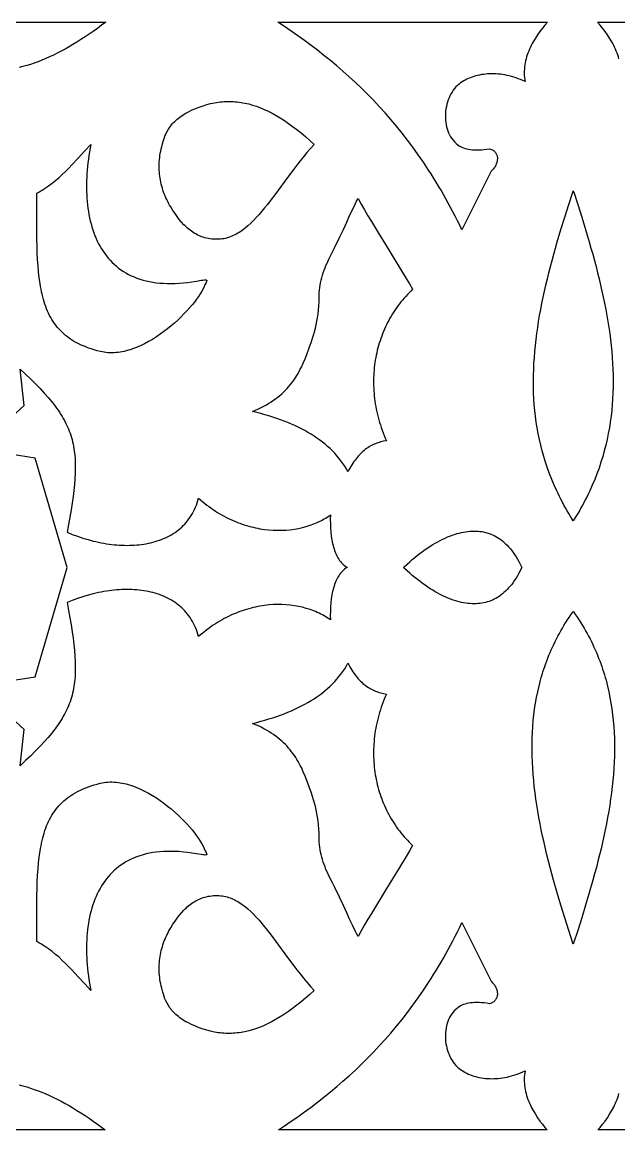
# Model space of a CAD drawing. Extents: x -575 to 575, y -425 to 425.
# Drawn here: x 368.7 to 411.7, y -365 to -285 of the extents above; entities that cross this region are included whole.
import ezdxf

# ---------------------------------------------------------------- set-up
doc = ezdxf.new("R2010")
doc.units = 0
doc.layers.add('LAYER_1', color=18, linetype='CONTINUOUS')

msp = doc.modelspace()

# ---------------------------------------------------------------- linework, layer by layer
at = {"layer": 'LAYER_1'}
for points in [[(355.367, -285.034), (374.698, -285.034), (374.393, -285.263), (374.091, -285.483), (373.791, -285.697), (373.495, -285.902), (373.201, -286.1), (372.909, -286.29), (372.619, -286.473), (372.332, -286.648), (372.046, -286.816), (371.762, -286.976), (371.48, -287.128), (371.2, -287.273), (370.92, -287.411), (370.643, -287.541), (370.366, -287.664), (370.09, -287.779), (369.815, -287.887), (369.541, -287.987), (369.267, -288.081), (368.994, -288.167), (368.722, -288.245), (368.449, -288.317)], [(411.726, -287.687), (411.685, -287.544), (411.64, -287.403), (411.59, -287.263), (411.536, -287.124), (411.477, -286.987), (411.415, -286.851), (411.35, -286.717), (411.281, -286.584), (411.209, -286.453), (411.056, -286.197), (410.893, -285.947), (410.723, -285.706), (410.546, -285.473), (410.364, -285.249), (410.18, -285.034), (429.644, -285.034)], [(368.449, -361.752), (368.722, -361.823), (368.994, -361.902), (369.267, -361.988), (369.541, -362.081), (369.815, -362.181), (370.09, -362.289), (370.366, -362.405), (370.643, -362.527), (370.92, -362.658), (371.2, -362.795), (371.48, -362.94), (371.762, -363.093), (372.046, -363.253), (372.332, -363.42), (372.619, -363.595), (372.909, -363.778), (373.201, -363.968), (373.495, -364.166), (373.791, -364.372), (374.091, -364.585), (374.393, -364.806), (374.652, -365), (355.429, -365)], [(429.592, -365), (410.209, -365), (410.364, -364.819), (410.546, -364.595), (410.723, -364.362), (410.893, -364.121), (411.056, -363.872), (411.209, -363.615), (411.281, -363.484), (411.35, -363.352), (411.415, -363.218), (411.477, -363.082), (411.536, -362.945), (411.59, -362.806), (411.64, -362.666), (411.685, -362.524), (411.726, -362.382)]]:
    msp.add_lwpolyline(points, dxfattribs=at)
for points in [[(406.39, -285.249), (406.208, -285.473), (406.032, -285.706), (405.861, -285.947), (405.698, -286.197), (405.545, -286.453), (405.473, -286.584), (405.404, -286.717), (405.339, -286.851), (405.277, -286.987), (405.219, -287.124), (405.164, -287.263), (405.114, -287.403), (405.069, -287.544), (405.028, -287.687), (404.992, -287.831), (404.962, -287.976), (404.936, -288.122), (404.916, -288.269), (404.903, -288.417), (404.895, -288.566), (404.893, -288.716), (404.898, -288.867), (404.909, -289.018), (404.928, -289.171), (404.954, -289.323), (404.792, -289.249), (404.629, -289.179), (404.467, -289.115), (404.304, -289.057), (404.142, -289.004), (403.98, -288.957), (403.818, -288.915), (403.657, -288.878), (403.496, -288.846), (403.337, -288.82), (403.178, -288.798), (403.02, -288.782), (402.863, -288.77), (402.708, -288.764), (402.554, -288.762), (402.402, -288.765), (402.252, -288.773), (402.104, -288.785), (401.958, -288.802), (401.813, -288.823), (401.672, -288.85), (401.532, -288.88), (401.396, -288.915), (401.262, -288.954), (401.131, -288.997), (401.003, -289.045), (400.878, -289.096), (400.757, -289.152), (400.639, -289.211), (400.525, -289.275), (400.414, -289.342), (400.307, -289.414), (400.188, -289.504), (400.074, -289.604), (399.967, -289.711), (399.867, -289.827), (399.773, -289.95), (399.686, -290.079), (399.606, -290.214), (399.533, -290.355), (399.467, -290.501), (399.408, -290.651), (399.356, -290.805), (399.311, -290.962), (399.274, -291.122), (399.245, -291.283), (399.223, -291.446), (399.208, -291.61), (399.202, -291.775), (399.203, -291.939), (399.212, -292.102), (399.229, -292.264), (399.255, -292.423), (399.288, -292.581), (399.33, -292.735), (399.381, -292.885), (399.439, -293.031), (399.507, -293.173), (399.583, -293.308), (399.668, -293.438), (399.762, -293.561), (399.865, -293.677), (399.976, -293.786), (400.097, -293.886), (400.191, -293.952), (400.29, -294.011), (400.395, -294.064), (400.507, -294.111), (400.624, -294.152), (400.749, -294.186), (400.88, -294.213), (401.018, -294.235), (401.164, -294.25), (401.316, -294.258), (401.476, -294.26), (401.644, -294.256), (401.82, -294.245), (402.004, -294.228), (402.196, -294.204), (402.397, -294.174), (402.466, -294.196), (402.53, -294.222), (402.59, -294.251), (402.644, -294.284), (402.695, -294.32), (402.74, -294.359), (402.781, -294.4), (402.818, -294.444), (402.85, -294.49), (402.878, -294.539), (402.902, -294.589), (402.921, -294.641), (402.937, -294.695), (402.948, -294.751), (402.955, -294.807), (402.958, -294.865), (402.957, -294.924), (402.952, -294.984), (402.943, -295.044), (402.931, -295.104), (402.914, -295.165), (402.895, -295.226), (402.871, -295.287), (402.844, -295.347), (402.813, -295.407), (402.779, -295.467), (402.742, -295.525), (402.701, -295.583), (402.657, -295.639), (402.61, -295.694), (402.559, -295.747), (402.506, -295.799), (400.395, -300.031), (400.236, -299.698), (400.074, -299.369), (399.911, -299.044), (399.746, -298.722), (399.579, -298.405), (399.41, -298.091), (399.239, -297.78), (399.067, -297.474), (398.892, -297.171), (398.716, -296.872), (398.539, -296.576), (398.359, -296.284), (398.178, -295.995), (397.995, -295.71), (397.624, -295.15), (397.247, -294.603), (396.864, -294.069), (396.474, -293.548), (396.078, -293.04), (395.676, -292.544), (395.268, -292.059), (394.855, -291.587), (394.436, -291.125), (394.012, -290.675), (393.583, -290.235), (393.149, -289.806), (392.709, -289.386), (392.265, -288.977), (391.816, -288.577), (391.363, -288.186), (390.906, -287.804), (390.444, -287.431), (389.978, -287.066), (389.509, -286.709), (389.035, -286.36), (388.558, -286.018), (388.078, -285.683), (387.594, -285.356), (387.107, -285.034), (406.574, -285.034)], [(383.771, -290.761), (383.908, -290.768), (384.045, -290.778), (384.183, -290.791), (384.32, -290.807), (384.458, -290.827), (384.596, -290.851), (384.734, -290.878), (385.012, -290.941), (385.291, -291.019), (385.571, -291.11), (385.853, -291.215), (386.136, -291.334), (386.422, -291.467), (386.709, -291.614), (386.999, -291.774), (387.291, -291.949), (387.586, -292.138), (387.883, -292.341), (388.183, -292.558), (388.487, -292.789), (388.793, -293.034), (389.103, -293.294), (389.416, -293.568), (389.733, -293.856), (389.471, -294.151), (389.217, -294.448), (388.969, -294.747), (388.727, -295.047), (388.492, -295.348), (388.261, -295.648), (387.815, -296.243), (386.967, -297.393), (386.559, -297.935), (386.358, -298.196), (386.157, -298.448), (385.957, -298.691), (385.758, -298.924), (385.558, -299.146), (385.357, -299.357), (385.156, -299.555), (384.952, -299.741), (384.747, -299.913), (384.644, -299.994), (384.54, -300.07), (384.435, -300.143), (384.33, -300.212), (384.223, -300.277), (384.116, -300.338), (384.008, -300.395), (383.899, -300.447), (383.789, -300.495), (383.678, -300.539), (383.566, -300.578), (383.452, -300.612), (383.337, -300.641), (383.221, -300.665), (383.104, -300.685), (382.985, -300.699), (382.865, -300.708), (382.744, -300.712), (382.607, -300.71), (382.473, -300.704), (382.342, -300.692), (382.214, -300.676), (382.089, -300.655), (381.967, -300.629), (381.848, -300.598), (381.731, -300.563), (381.617, -300.523), (381.506, -300.48), (381.397, -300.431), (381.29, -300.379), (381.186, -300.323), (381.083, -300.263), (380.984, -300.199), (380.886, -300.132), (380.79, -300.061), (380.696, -299.986), (380.604, -299.908), (380.514, -299.827), (380.425, -299.742), (380.338, -299.655), (380.169, -299.471), (380.006, -299.276), (379.848, -299.071), (379.694, -298.857), (379.545, -298.634), (379.383, -298.373), (379.307, -298.241), (379.234, -298.109), (379.165, -297.976), (379.099, -297.841), (379.037, -297.706), (378.978, -297.57), (378.923, -297.434), (378.872, -297.296), (378.824, -297.158), (378.78, -297.018), (378.74, -296.878), (378.704, -296.737), (378.671, -296.595), (378.642, -296.452), (378.617, -296.308), (378.596, -296.163), (378.579, -296.017), (378.566, -295.87), (378.557, -295.722), (378.552, -295.573), (378.551, -295.423), (378.554, -295.272), (378.561, -295.12), (378.573, -294.967), (378.588, -294.812), (378.608, -294.657), (378.633, -294.501), (378.661, -294.343), (378.694, -294.185), (378.732, -294.025), (378.808, -293.733), (378.853, -293.58), (378.906, -293.422), (378.967, -293.262), (379.038, -293.099), (379.12, -292.935), (379.215, -292.771), (379.324, -292.606), (379.385, -292.524), (379.45, -292.443), (379.519, -292.362), (379.592, -292.282), (379.67, -292.202), (379.753, -292.123), (379.841, -292.045), (379.935, -291.968), (380.034, -291.893), (380.138, -291.818), (380.248, -291.745), (380.364, -291.673), (380.487, -291.603), (380.615, -291.534), (380.893, -291.398), (381.169, -291.274), (381.445, -291.164), (381.72, -291.067), (381.994, -290.983), (382.267, -290.912), (382.541, -290.855), (382.677, -290.831), (382.814, -290.811), (382.95, -290.793), (383.087, -290.78), (383.224, -290.769), (383.36, -290.762), (383.497, -290.759), (383.634, -290.758)], [(373.576, -294.124), (373.529, -294.391), (373.487, -294.657), (373.449, -294.923), (373.415, -295.187), (373.386, -295.45), (373.362, -295.712), (373.342, -295.972), (373.327, -296.231), (373.316, -296.488), (373.311, -296.743), (373.31, -296.996), (373.314, -297.247), (373.323, -297.495), (373.337, -297.741), (373.356, -297.984), (373.38, -298.225), (373.409, -298.462), (373.444, -298.697), (373.483, -298.928), (373.529, -299.156), (373.579, -299.38), (373.635, -299.601), (373.696, -299.818), (373.763, -300.031), (373.836, -300.24), (373.914, -300.444), (373.997, -300.645), (374.087, -300.84), (374.182, -301.031), (374.283, -301.218), (374.39, -301.399), (374.503, -301.575), (374.622, -301.746), (374.747, -301.912), (374.878, -302.072), (375.016, -302.226), (375.159, -302.375), (375.309, -302.517), (375.465, -302.654), (375.627, -302.784), (375.796, -302.908), (375.972, -303.025), (376.154, -303.136), (376.342, -303.24), (376.537, -303.337), (376.739, -303.426), (376.947, -303.509), (377.163, -303.584), (377.385, -303.651), (377.614, -303.711), (377.85, -303.763), (378.093, -303.807), (378.343, -303.842), (378.6, -303.87), (378.864, -303.889), (379.136, -303.9), (379.415, -303.901), (379.701, -303.894), (379.994, -303.878), (380.295, -303.853), (380.604, -303.819), (380.92, -303.775), (381.243, -303.721), (381.571, -303.666), (381.693, -303.649), (381.792, -303.638), (381.867, -303.635), (381.922, -303.639), (381.959, -303.65), (381.971, -303.659), (381.979, -303.669), (381.984, -303.681), (381.985, -303.696), (381.978, -303.73), (381.961, -303.773), (381.936, -303.823), (381.869, -303.95), (381.831, -304.026), (381.793, -304.11), (381.717, -304.275), (381.623, -304.45), (381.513, -304.636), (381.387, -304.829), (381.246, -305.03), (381.09, -305.237), (380.921, -305.449), (380.738, -305.664), (380.543, -305.882), (380.337, -306.101), (380.119, -306.32), (379.892, -306.538), (379.654, -306.754), (379.408, -306.966), (379.154, -307.174), (378.893, -307.375), (378.624, -307.569), (378.35, -307.755), (378.071, -307.932), (377.787, -308.098), (377.5, -308.251), (377.354, -308.323), (377.209, -308.392), (377.062, -308.457), (376.916, -308.518), (376.768, -308.576), (376.621, -308.629), (376.473, -308.678), (376.325, -308.723), (376.177, -308.764), (376.029, -308.8), (375.881, -308.831), (375.734, -308.857), (375.587, -308.878), (375.44, -308.893), (375.293, -308.904), (375.147, -308.909), (375.002, -308.908), (374.858, -308.901), (374.714, -308.889), (374.571, -308.87), (374.429, -308.845), (374.289, -308.813), (374.067, -308.755), (373.851, -308.693), (373.644, -308.628), (373.443, -308.558), (373.249, -308.485), (373.062, -308.407), (372.882, -308.326), (372.708, -308.241), (372.541, -308.152), (372.38, -308.059), (372.226, -307.963), (372.077, -307.862), (371.935, -307.758), (371.798, -307.65), (371.667, -307.538), (371.542, -307.422), (371.422, -307.302), (371.308, -307.179), (371.199, -307.051), (371.095, -306.92), (370.996, -306.785), (370.902, -306.646), (370.812, -306.504), (370.727, -306.357), (370.647, -306.207), (370.571, -306.053), (370.499, -305.895), (370.432, -305.733), (370.368, -305.567), (370.309, -305.398), (370.253, -305.225), (370.2, -305.048), (370.152, -304.867), (370.106, -304.682), (370.064, -304.494), (370.025, -304.302), (369.989, -304.106), (369.956, -303.906), (369.899, -303.495), (369.851, -303.069), (369.812, -302.628), (369.782, -302.171), (369.759, -301.7), (369.742, -301.213), (369.73, -300.712), (369.722, -300.195), (369.717, -299.664), (369.712, -297.388), (369.86, -297.307), (370.006, -297.223), (370.148, -297.137), (370.288, -297.047), (370.425, -296.956), (370.56, -296.861), (370.822, -296.666), (371.076, -296.461), (371.323, -296.249), (371.563, -296.03), (371.798, -295.804), (372.029, -295.572), (372.258, -295.336), (372.71, -294.851), (373.163, -294.356), (373.627, -293.856)], [(408.468, -297.309), (408.759, -298.21), (409.043, -299.11), (409.319, -300.007), (409.585, -300.903), (409.712, -301.348), (409.837, -301.793), (409.959, -302.238), (410.077, -302.683), (410.19, -303.126), (410.3, -303.569), (410.405, -304.011), (410.505, -304.452), (410.601, -304.892), (410.691, -305.332), (410.777, -305.77), (410.856, -306.208), (410.93, -306.644), (410.998, -307.08), (411.06, -307.514), (411.115, -307.948), (411.164, -308.38), (411.205, -308.812), (411.24, -309.242), (411.268, -309.671), (411.288, -310.099), (411.301, -310.526), (411.305, -310.952), (411.302, -311.377), (411.29, -311.8), (411.27, -312.223), (411.241, -312.645), (411.204, -313.065), (411.157, -313.484), (411.101, -313.903), (411.036, -314.32), (410.96, -314.737), (410.875, -315.153), (410.78, -315.568), (410.674, -315.982), (410.558, -316.396), (410.431, -316.809), (410.292, -317.221), (410.143, -317.633), (409.981, -318.045), (409.808, -318.456), (409.621, -318.869), (409.525, -319.072), (409.424, -319.277), (409.32, -319.482), (409.213, -319.687), (409.103, -319.892), (408.989, -320.097), (408.873, -320.302), (408.752, -320.507), (408.629, -320.711), (408.501, -320.916), (408.432, -321.023), (408.363, -320.916), (408.236, -320.711), (408.112, -320.507), (407.992, -320.302), (407.875, -320.097), (407.761, -319.892), (407.651, -319.687), (407.544, -319.482), (407.44, -319.277), (407.34, -319.072), (407.244, -318.869), (407.057, -318.456), (406.883, -318.045), (406.722, -317.633), (406.572, -317.221), (406.434, -316.809), (406.306, -316.396), (406.19, -315.982), (406.084, -315.568), (405.989, -315.153), (405.904, -314.737), (405.829, -314.32), (405.763, -313.903), (405.707, -313.484), (405.661, -313.065), (405.623, -312.645), (405.594, -312.223), (405.574, -311.8), (405.563, -311.377), (405.559, -310.952), (405.564, -310.526), (405.576, -310.099), (405.597, -309.671), (405.624, -309.242), (405.659, -308.812), (405.701, -308.38), (405.75, -307.948), (405.805, -307.514), (405.867, -307.08), (405.934, -306.644), (406.008, -306.208), (406.088, -305.77), (406.173, -305.332), (406.264, -304.892), (406.359, -304.452), (406.46, -304.011), (406.565, -303.569), (406.674, -303.126), (406.788, -302.683), (406.906, -302.238), (407.027, -301.793), (407.152, -301.348), (407.28, -300.903), (407.546, -300.007), (407.822, -299.11), (408.106, -298.21), (408.397, -297.309), (408.432, -297.203)], [(393.135, -298.171), (393.371, -298.587), (393.614, -299.005), (393.862, -299.423), (394.368, -300.259), (394.883, -301.092), (395.899, -302.735), (396.384, -303.536), (396.617, -303.93), (396.841, -304.32), (396.712, -304.443), (396.586, -304.569), (396.463, -304.697), (396.342, -304.828), (396.224, -304.96), (396.11, -305.096), (395.997, -305.233), (395.888, -305.372), (395.782, -305.514), (395.678, -305.658), (395.578, -305.803), (395.48, -305.951), (395.386, -306.101), (395.294, -306.252), (395.205, -306.406), (395.12, -306.561), (395.037, -306.718), (394.958, -306.877), (394.881, -307.037), (394.808, -307.199), (394.738, -307.363), (394.67, -307.528), (394.607, -307.695), (394.546, -307.863), (394.488, -308.032), (394.434, -308.203), (394.383, -308.375), (394.335, -308.549), (394.291, -308.724), (394.249, -308.899), (394.211, -309.076), (394.177, -309.254), (394.146, -309.434), (394.118, -309.614), (394.093, -309.795), (394.072, -309.977), (394.055, -310.159), (394.041, -310.343), (394.03, -310.527), (394.023, -310.713), (394.019, -310.898), (394.019, -311.085), (394.023, -311.272), (394.03, -311.459), (394.04, -311.647), (394.055, -311.836), (394.073, -312.025), (394.094, -312.214), (394.119, -312.404), (394.148, -312.593), (394.181, -312.784), (394.217, -312.974), (394.258, -313.164), (394.302, -313.355), (394.349, -313.545), (394.401, -313.736), (394.456, -313.926), (394.515, -314.116), (394.579, -314.307), (394.646, -314.497), (394.717, -314.686), (394.791, -314.876), (394.87, -315.065), (394.953, -315.254), (394.75, -315.289), (394.55, -315.336), (394.354, -315.395), (394.257, -315.429), (394.161, -315.466), (394.066, -315.507), (393.971, -315.551), (393.878, -315.598), (393.786, -315.648), (393.695, -315.703), (393.605, -315.76), (393.516, -315.822), (393.427, -315.887), (393.34, -315.956), (393.254, -316.028), (393.17, -316.105), (393.086, -316.186), (393.003, -316.27), (392.922, -316.359), (392.842, -316.452), (392.763, -316.549), (392.685, -316.651), (392.608, -316.757), (392.533, -316.867), (392.459, -316.982), (392.386, -317.101), (392.315, -317.225), (392.245, -317.354), (392.176, -317.488), (392.061, -317.283), (391.938, -317.084), (391.808, -316.89), (391.671, -316.7), (391.528, -316.515), (391.377, -316.335), (391.22, -316.159), (391.056, -315.988), (390.885, -315.822), (390.708, -315.66), (390.524, -315.503), (390.334, -315.35), (390.137, -315.201), (389.934, -315.056), (389.725, -314.916), (389.51, -314.78), (389.289, -314.649), (389.062, -314.521), (388.828, -314.397), (388.589, -314.278), (388.345, -314.162), (388.094, -314.05), (387.838, -313.942), (387.576, -313.838), (387.309, -313.738), (387.036, -313.641), (386.758, -313.549), (386.475, -313.459), (386.186, -313.374), (385.892, -313.291), (385.594, -313.213), (385.29, -313.137), (385.506, -313.046), (385.714, -312.951), (385.915, -312.854), (386.107, -312.754), (386.293, -312.651), (386.47, -312.545), (386.641, -312.437), (386.805, -312.326), (386.962, -312.213), (387.113, -312.097), (387.258, -311.979), (387.396, -311.858), (387.529, -311.735), (387.656, -311.61), (387.777, -311.482), (387.893, -311.353), (388.004, -311.221), (388.111, -311.087), (388.212, -310.951), (388.31, -310.813), (388.403, -310.673), (388.492, -310.532), (388.577, -310.388), (388.658, -310.243), (388.736, -310.096), (388.811, -309.947), (388.952, -309.645), (389.083, -309.337), (389.204, -309.024), (389.377, -308.555), (389.542, -308.09), (389.619, -307.856), (389.693, -307.62), (389.762, -307.38), (389.826, -307.136), (389.884, -306.887), (389.937, -306.632), (389.982, -306.368), (390.02, -306.097), (390.05, -305.816), (390.072, -305.524), (390.085, -305.221), (390.088, -304.906), (390.09, -304.732), (390.1, -304.556), (390.115, -304.378), (390.137, -304.2), (390.166, -304.021), (390.2, -303.841), (390.24, -303.661), (390.285, -303.482), (390.336, -303.303), (390.392, -303.125), (390.453, -302.948), (390.519, -302.773), (390.589, -302.599), (390.663, -302.428), (390.742, -302.26), (390.824, -302.095), (391.038, -301.675), (391.233, -301.286), (391.569, -300.591), (391.848, -299.992), (392.085, -299.468), (392.294, -299.002), (392.491, -298.574), (392.69, -298.164), (392.795, -297.961), (392.906, -297.755)], [(368.913, -310.449), (369.283, -310.805), (369.631, -311.149), (369.956, -311.484), (370.258, -311.809), (370.539, -312.128), (370.798, -312.439), (370.92, -312.593), (371.037, -312.746), (371.149, -312.898), (371.256, -313.049), (371.357, -313.2), (371.455, -313.35), (371.547, -313.5), (371.634, -313.649), (371.717, -313.799), (371.796, -313.948), (371.869, -314.098), (371.939, -314.249), (372.004, -314.4), (372.064, -314.552), (372.121, -314.705), (372.173, -314.859), (372.221, -315.014), (372.265, -315.17), (372.305, -315.329), (372.341, -315.488), (372.373, -315.65), (372.401, -315.814), (372.426, -315.98), (372.447, -316.148), (372.464, -316.319), (372.478, -316.492), (372.488, -316.669), (372.495, -316.848), (372.498, -317.03), (372.499, -317.216), (372.489, -317.598), (372.468, -317.995), (372.434, -318.408), (372.389, -318.838), (372.334, -319.288), (372.268, -319.757), (372.192, -320.248), (372.107, -320.761), (372.013, -321.298), (371.911, -321.86), (372.285, -322.013), (372.662, -322.152), (373.041, -322.279), (373.42, -322.393), (373.8, -322.493), (373.99, -322.538), (374.179, -322.58), (374.368, -322.618), (374.557, -322.653), (374.745, -322.684), (374.933, -322.711), (375.12, -322.736), (375.306, -322.756), (375.492, -322.773), (375.676, -322.786), (375.859, -322.796), (376.042, -322.802), (376.222, -322.805), (376.402, -322.803), (376.58, -322.798), (376.757, -322.789), (376.932, -322.776), (377.105, -322.76), (377.276, -322.739), (377.446, -322.715), (377.613, -322.687), (377.778, -322.655), (377.941, -322.619), (378.102, -322.579), (378.261, -322.535), (378.417, -322.487), (378.57, -322.434), (378.721, -322.378), (378.869, -322.318), (379.014, -322.253), (379.156, -322.185), (379.295, -322.112), (379.431, -322.035), (379.564, -321.954), (379.694, -321.868), (379.82, -321.778), (379.942, -321.684), (380.061, -321.586), (380.176, -321.483), (380.287, -321.376), (380.395, -321.264), (380.498, -321.148), (380.598, -321.027), (380.693, -320.902), (380.784, -320.773), (380.871, -320.639), (380.953, -320.5), (381.03, -320.357), (381.103, -320.209), (381.172, -320.056), (381.235, -319.899), (381.293, -319.737), (381.347, -319.57), (381.395, -319.399), (381.544, -319.53), (381.694, -319.656), (381.845, -319.778), (381.997, -319.897), (382.15, -320.011), (382.304, -320.122), (382.459, -320.228), (382.615, -320.331), (382.772, -320.429), (382.93, -320.524), (383.088, -320.615), (383.247, -320.703), (383.406, -320.786), (383.566, -320.866), (383.727, -320.942), (383.887, -321.014), (384.049, -321.083), (384.21, -321.148), (384.372, -321.209), (384.534, -321.267), (384.696, -321.321), (384.858, -321.371), (385.02, -321.418), (385.182, -321.462), (385.343, -321.502), (385.505, -321.539), (385.666, -321.572), (385.827, -321.602), (386.148, -321.651), (386.467, -321.687), (386.783, -321.71), (387.097, -321.72), (387.407, -321.717), (387.713, -321.702), (388.014, -321.674), (388.311, -321.634), (388.603, -321.582), (388.888, -321.519), (389.168, -321.444), (389.44, -321.357), (389.706, -321.26), (389.835, -321.207), (389.963, -321.151), (390.089, -321.093), (390.213, -321.032), (390.334, -320.968), (390.453, -320.902), (390.57, -320.833), (390.685, -320.762), (390.797, -320.688), (390.907, -320.612), (390.9, -320.933), (390.903, -321.247), (390.915, -321.553), (390.937, -321.85), (390.969, -322.138), (391.012, -322.414), (391.038, -322.548), (391.066, -322.679), (391.097, -322.807), (391.131, -322.932), (391.168, -323.053), (391.208, -323.171), (391.251, -323.285), (391.297, -323.395), (391.346, -323.502), (391.398, -323.605), (391.453, -323.703), (391.512, -323.798), (391.574, -323.888), (391.639, -323.974), (391.708, -324.055), (391.78, -324.132), (391.855, -324.204), (391.934, -324.271), (392.017, -324.333), (392.103, -324.39), (392.127, -324.39), (392.115, -324.398), (392.127, -324.405), (392.103, -324.405), (392.017, -324.462), (391.934, -324.524), (391.855, -324.592), (391.78, -324.664), (391.708, -324.74), (391.639, -324.822), (391.574, -324.907), (391.512, -324.998), (391.453, -325.092), (391.398, -325.191), (391.346, -325.293), (391.297, -325.4), (391.251, -325.511), (391.208, -325.625), (391.168, -325.742), (391.131, -325.864), (391.097, -325.988), (391.066, -326.116), (391.038, -326.247), (391.012, -326.381), (390.969, -326.658), (390.937, -326.945), (390.915, -327.242), (390.903, -327.549), (390.9, -327.863), (390.907, -328.184), (390.797, -328.108), (390.685, -328.034), (390.57, -327.962), (390.453, -327.893), (390.334, -327.827), (390.213, -327.763), (390.089, -327.702), (389.963, -327.644), (389.835, -327.589), (389.706, -327.536), (389.44, -327.438), (389.168, -327.352), (388.888, -327.277), (388.603, -327.213), (388.311, -327.161), (388.014, -327.121), (387.713, -327.094), (387.407, -327.078), (387.097, -327.076), (386.783, -327.086), (386.467, -327.109), (386.148, -327.145), (385.827, -327.194), (385.666, -327.224), (385.505, -327.257), (385.343, -327.293), (385.182, -327.333), (385.02, -327.377), (384.858, -327.424), (384.696, -327.475), (384.534, -327.529), (384.372, -327.586), (384.21, -327.648), (384.049, -327.713), (383.887, -327.781), (383.727, -327.854), (383.566, -327.93), (383.406, -328.009), (383.247, -328.093), (383.088, -328.18), (382.93, -328.271), (382.772, -328.366), (382.615, -328.465), (382.459, -328.567), (382.304, -328.674), (382.15, -328.784), (381.997, -328.899), (381.845, -329.017), (381.694, -329.139), (381.544, -329.266), (381.395, -329.396), (381.347, -329.225), (381.293, -329.058), (381.235, -328.896), (381.172, -328.739), (381.103, -328.587), (381.03, -328.439), (380.953, -328.296), (380.871, -328.157), (380.784, -328.023), (380.693, -327.893), (380.598, -327.768), (380.498, -327.648), (380.395, -327.531), (380.287, -327.42), (380.176, -327.313), (380.061, -327.21), (379.942, -327.111), (379.82, -327.017), (379.694, -326.927), (379.564, -326.842), (379.431, -326.761), (379.295, -326.684), (379.156, -326.611), (379.014, -326.542), (378.869, -326.478), (378.721, -326.417), (378.57, -326.361), (378.417, -326.309), (378.261, -326.261), (378.102, -326.217), (377.941, -326.177), (377.778, -326.141), (377.613, -326.108), (377.446, -326.08), (377.276, -326.056), (377.105, -326.036), (376.932, -326.019), (376.757, -326.006), (376.58, -325.997), (376.402, -325.992), (376.222, -325.991), (376.042, -325.993), (375.859, -325.999), (375.676, -326.009), (375.492, -326.022), (375.306, -326.039), (375.12, -326.06), (374.933, -326.084), (374.745, -326.112), (374.557, -326.143), (374.368, -326.178), (374.179, -326.216), (373.99, -326.257), (373.8, -326.302), (373.42, -326.403), (373.041, -326.516), (372.662, -326.643), (372.285, -326.783), (371.911, -326.935), (372.013, -327.497), (372.107, -328.034), (372.192, -328.548), (372.268, -329.038), (372.334, -329.508), (372.389, -329.957), (372.434, -330.388), (372.468, -330.801), (372.489, -331.198), (372.499, -331.579), (372.498, -331.765), (372.495, -331.948), (372.488, -332.127), (372.478, -332.303), (372.464, -332.477), (372.447, -332.647), (372.426, -332.816), (372.401, -332.982), (372.373, -333.145), (372.341, -333.307), (372.305, -333.467), (372.265, -333.625), (372.221, -333.782), (372.173, -333.937), (372.121, -334.091), (372.064, -334.244), (372.004, -334.396), (371.939, -334.547), (371.869, -334.697), (371.796, -334.847), (371.717, -334.997), (371.634, -335.146), (371.547, -335.296), (371.455, -335.446), (371.357, -335.596), (371.256, -335.746), (371.149, -335.897), (371.037, -336.049), (370.92, -336.202), (370.798, -336.356), (370.539, -336.668), (370.258, -336.986), (369.956, -337.312), (369.631, -337.646), (369.283, -337.991), (368.913, -338.346), (368.518, -338.715), (368.804, -336.092), (365.361, -332.954), (369.609, -332.291), (371.919, -324.398), (369.609, -316.504), (365.361, -315.842), (368.804, -312.703), (368.518, -310.081)], [(401.419, -321.773), (401.559, -321.781), (401.697, -321.795), (401.833, -321.814), (401.966, -321.838), (402.097, -321.868), (402.227, -321.903), (402.354, -321.944), (402.479, -321.99), (402.603, -322.042), (402.725, -322.1), (402.846, -322.164), (402.966, -322.234), (403.084, -322.31), (403.201, -322.393), (403.318, -322.483), (403.433, -322.58), (403.546, -322.684), (403.659, -322.795), (403.771, -322.914), (403.881, -323.041), (403.989, -323.176), (404.097, -323.319), (404.202, -323.47), (404.306, -323.63), (404.407, -323.798), (404.507, -323.976), (404.604, -324.162), (404.699, -324.357), (404.717, -324.398), (404.699, -324.438), (404.604, -324.634), (404.507, -324.82), (404.407, -324.997), (404.306, -325.166), (404.202, -325.325), (404.097, -325.477), (403.989, -325.62), (403.881, -325.755), (403.771, -325.882), (403.659, -326.001), (403.546, -326.112), (403.433, -326.216), (403.318, -326.312), (403.201, -326.402), (403.084, -326.485), (402.966, -326.561), (402.846, -326.631), (402.725, -326.695), (402.603, -326.753), (402.479, -326.805), (402.354, -326.852), (402.227, -326.892), (402.097, -326.928), (401.966, -326.957), (401.833, -326.982), (401.697, -327.001), (401.559, -327.014), (401.419, -327.022), (401.275, -327.025), (401.13, -327.021), (400.981, -327.012), (400.831, -326.998), (400.677, -326.977), (400.521, -326.951), (400.362, -326.919), (400.201, -326.88), (400.038, -326.836), (399.873, -326.785), (399.705, -326.728), (399.535, -326.665), (399.363, -326.596), (399.189, -326.521), (399.014, -326.439), (398.837, -326.351), (398.658, -326.256), (398.478, -326.156), (398.297, -326.049), (398.115, -325.935), (397.931, -325.816), (397.747, -325.69), (397.562, -325.558), (397.376, -325.42), (397.19, -325.276), (397.003, -325.126), (396.815, -324.969), (396.628, -324.807), (396.44, -324.638), (396.252, -324.464), (396.183, -324.398), (396.252, -324.331), (396.44, -324.157), (396.628, -323.989), (396.815, -323.826), (397.003, -323.67), (397.19, -323.519), (397.376, -323.375), (397.562, -323.237), (397.747, -323.105), (397.931, -322.98), (398.115, -322.86), (398.297, -322.747), (398.478, -322.64), (398.658, -322.539), (398.837, -322.445), (399.014, -322.357), (399.189, -322.275), (399.363, -322.199), (399.535, -322.13), (399.705, -322.067), (399.873, -322.01), (400.038, -321.96), (400.201, -321.915), (400.362, -321.877), (400.521, -321.844), (400.677, -321.818), (400.831, -321.798), (400.981, -321.783), (401.13, -321.774), (401.275, -321.771)], [(408.473, -327.63), (408.606, -327.821), (408.735, -328.012), (408.86, -328.203), (408.982, -328.396), (409.101, -328.588), (409.216, -328.781), (409.327, -328.975), (409.436, -329.169), (409.541, -329.364), (409.642, -329.559), (409.741, -329.755), (409.836, -329.951), (409.928, -330.148), (410.017, -330.345), (410.102, -330.543), (410.185, -330.741), (410.265, -330.94), (410.342, -331.14), (410.415, -331.34), (410.486, -331.54), (410.554, -331.741), (410.619, -331.943), (410.681, -332.145), (410.741, -332.348), (410.797, -332.547), (410.903, -332.959), (410.997, -333.369), (411.081, -333.782), (411.155, -334.197), (411.219, -334.614), (411.273, -335.033), (411.318, -335.454), (411.353, -335.878), (411.379, -336.303), (411.397, -336.731), (411.405, -337.16), (411.406, -337.592), (411.397, -338.026), (411.381, -338.461), (411.357, -338.898), (411.326, -339.337), (411.287, -339.777), (411.241, -340.219), (411.188, -340.662), (411.128, -341.107), (411.062, -341.553), (410.99, -342), (410.911, -342.449), (410.827, -342.898), (410.738, -343.348), (410.643, -343.799), (410.543, -344.251), (410.438, -344.704), (410.329, -345.157), (410.215, -345.61), (410.098, -346.064), (409.976, -346.519), (409.851, -346.971), (409.591, -347.883), (409.32, -348.792), (409.04, -349.7), (408.753, -350.607), (408.46, -351.512), (408.432, -351.595), (408.404, -351.512), (408.112, -350.607), (407.824, -349.7), (407.544, -348.792), (407.273, -347.883), (407.013, -346.971), (406.888, -346.519), (406.767, -346.064), (406.649, -345.61), (406.536, -345.157), (406.426, -344.704), (406.322, -344.251), (406.222, -343.799), (406.127, -343.348), (406.037, -342.898), (405.953, -342.449), (405.875, -342), (405.802, -341.553), (405.736, -341.107), (405.676, -340.662), (405.623, -340.219), (405.577, -339.777), (405.539, -339.337), (405.507, -338.898), (405.483, -338.461), (405.467, -338.026), (405.459, -337.592), (405.459, -337.16), (405.468, -336.731), (405.485, -336.303), (405.511, -335.878), (405.546, -335.454), (405.591, -335.033), (405.645, -334.614), (405.709, -334.197), (405.783, -333.782), (405.867, -333.369), (405.962, -332.959), (406.068, -332.547), (406.124, -332.348), (406.183, -332.145), (406.245, -331.943), (406.31, -331.741), (406.378, -331.54), (406.449, -331.34), (406.523, -331.14), (406.6, -330.94), (406.679, -330.741), (406.762, -330.543), (406.848, -330.345), (406.937, -330.148), (407.029, -329.951), (407.124, -329.755), (407.222, -329.559), (407.324, -329.364), (407.429, -329.169), (407.537, -328.975), (407.649, -328.781), (407.764, -328.588), (407.882, -328.396), (408.004, -328.203), (408.13, -328.012), (408.259, -327.821), (408.391, -327.63), (408.42, -327.59), (408.432, -327.605), (408.444, -327.59)], [(392.245, -331.441), (392.315, -331.57), (392.386, -331.694), (392.459, -331.814), (392.533, -331.929), (392.608, -332.039), (392.685, -332.145), (392.763, -332.246), (392.842, -332.343), (392.922, -332.436), (393.003, -332.525), (393.086, -332.61), (393.17, -332.69), (393.254, -332.767), (393.34, -332.84), (393.427, -332.909), (393.516, -332.974), (393.605, -333.035), (393.695, -333.093), (393.786, -333.147), (393.878, -333.198), (393.971, -333.245), (394.066, -333.289), (394.161, -333.329), (394.257, -333.366), (394.354, -333.4), (394.55, -333.459), (394.75, -333.506), (394.953, -333.542), (394.87, -333.731), (394.791, -333.92), (394.717, -334.109), (394.646, -334.299), (394.579, -334.489), (394.515, -334.679), (394.456, -334.87), (394.401, -335.06), (394.349, -335.25), (394.302, -335.441), (394.258, -335.631), (394.217, -335.822), (394.181, -336.012), (394.148, -336.202), (394.119, -336.392), (394.094, -336.581), (394.073, -336.771), (394.055, -336.96), (394.04, -337.148), (394.03, -337.336), (394.023, -337.524), (394.019, -337.711), (394.019, -337.897), (394.023, -338.083), (394.03, -338.268), (394.041, -338.452), (394.055, -338.636), (394.072, -338.819), (394.093, -339.001), (394.118, -339.182), (394.146, -339.362), (394.177, -339.541), (394.211, -339.719), (394.249, -339.896), (394.291, -340.072), (394.335, -340.247), (394.383, -340.42), (394.434, -340.592), (394.488, -340.763), (394.546, -340.933), (394.607, -341.101), (394.67, -341.267), (394.738, -341.433), (394.808, -341.596), (394.881, -341.758), (394.958, -341.919), (395.037, -342.077), (395.12, -342.234), (395.205, -342.39), (395.294, -342.543), (395.386, -342.695), (395.48, -342.844), (395.578, -342.992), (395.678, -343.138), (395.782, -343.282), (395.888, -343.423), (395.997, -343.563), (396.11, -343.7), (396.224, -343.835), (396.342, -343.968), (396.463, -344.098), (396.586, -344.227), (396.712, -344.352), (396.841, -344.476), (396.617, -344.865), (396.384, -345.259), (395.899, -346.061), (394.883, -347.703), (394.368, -348.536), (393.862, -349.372), (393.614, -349.791), (393.371, -350.208), (393.135, -350.625), (392.906, -351.04), (392.795, -350.834), (392.69, -350.631), (392.491, -350.222), (392.294, -349.794), (392.085, -349.327), (391.848, -348.804), (391.569, -348.204), (391.233, -347.51), (391.038, -347.121), (390.824, -346.701), (390.742, -346.535), (390.663, -346.367), (390.589, -346.196), (390.519, -346.023), (390.453, -345.848), (390.392, -345.671), (390.336, -345.493), (390.285, -345.314), (390.24, -345.134), (390.2, -344.954), (390.166, -344.775), (390.137, -344.596), (390.115, -344.417), (390.1, -344.24), (390.09, -344.064), (390.088, -343.89), (390.085, -343.574), (390.072, -343.271), (390.05, -342.979), (390.02, -342.698), (389.982, -342.427), (389.937, -342.164), (389.884, -341.908), (389.826, -341.659), (389.762, -341.415), (389.693, -341.176), (389.619, -340.939), (389.542, -340.705), (389.377, -340.24), (389.204, -339.772), (389.083, -339.458), (388.952, -339.15), (388.811, -338.848), (388.736, -338.699), (388.658, -338.552), (388.577, -338.407), (388.492, -338.264), (388.403, -338.122), (388.31, -337.982), (388.212, -337.844), (388.111, -337.709), (388.004, -337.575), (387.893, -337.443), (387.777, -337.313), (387.656, -337.186), (387.529, -337.06), (387.396, -336.938), (387.258, -336.817), (387.113, -336.699), (386.962, -336.583), (386.805, -336.469), (386.641, -336.359), (386.47, -336.25), (386.293, -336.145), (386.107, -336.042), (385.915, -335.942), (385.714, -335.844), (385.506, -335.75), (385.29, -335.658), (385.594, -335.583), (385.892, -335.504), (386.186, -335.422), (386.475, -335.336), (386.758, -335.247), (387.036, -335.154), (387.309, -335.057), (387.576, -334.957), (387.838, -334.853), (388.094, -334.745), (388.345, -334.634), (388.589, -334.518), (388.828, -334.398), (389.062, -334.275), (389.289, -334.147), (389.51, -334.015), (389.725, -333.879), (389.934, -333.739), (390.137, -333.595), (390.334, -333.446), (390.524, -333.293), (390.708, -333.135), (390.885, -332.973), (391.056, -332.807), (391.22, -332.636), (391.377, -332.461), (391.528, -332.28), (391.671, -332.095), (391.808, -331.906), (391.938, -331.711), (392.061, -331.512), (392.176, -331.308)], [(375.293, -339.892), (375.44, -339.902), (375.587, -339.918), (375.734, -339.939), (375.881, -339.965), (376.029, -339.996), (376.177, -340.032), (376.325, -340.072), (376.473, -340.117), (376.621, -340.166), (376.768, -340.22), (376.916, -340.277), (377.062, -340.338), (377.209, -340.403), (377.354, -340.472), (377.5, -340.544), (377.787, -340.698), (378.071, -340.864), (378.35, -341.04), (378.624, -341.226), (378.893, -341.42), (379.154, -341.622), (379.408, -341.829), (379.654, -342.041), (379.892, -342.257), (380.119, -342.475), (380.337, -342.694), (380.543, -342.913), (380.738, -343.131), (380.921, -343.347), (381.09, -343.558), (381.246, -343.765), (381.387, -343.966), (381.513, -344.16), (381.623, -344.345), (381.717, -344.521), (381.793, -344.685), (381.831, -344.77), (381.869, -344.846), (381.936, -344.972), (381.961, -345.023), (381.978, -345.065), (381.985, -345.1), (381.984, -345.114), (381.979, -345.126), (381.971, -345.137), (381.959, -345.145), (381.922, -345.157), (381.867, -345.161), (381.792, -345.157), (381.693, -345.147), (381.571, -345.129), (381.243, -345.074), (380.92, -345.021), (380.604, -344.977), (380.295, -344.942), (379.994, -344.917), (379.701, -344.901), (379.415, -344.894), (379.136, -344.896), (378.864, -344.906), (378.6, -344.926), (378.343, -344.953), (378.093, -344.989), (377.85, -345.033), (377.614, -345.085), (377.385, -345.144), (377.163, -345.212), (376.947, -345.287), (376.739, -345.369), (376.537, -345.459), (376.342, -345.556), (376.154, -345.66), (375.972, -345.77), (375.796, -345.887), (375.627, -346.011), (375.465, -346.142), (375.309, -346.278), (375.159, -346.421), (375.016, -346.569), (374.878, -346.724), (374.747, -346.884), (374.622, -347.049), (374.503, -347.22), (374.39, -347.396), (374.283, -347.578), (374.182, -347.764), (374.087, -347.955), (373.997, -348.151), (373.914, -348.351), (373.836, -348.556), (373.763, -348.765), (373.696, -348.978), (373.635, -349.194), (373.579, -349.415), (373.529, -349.64), (373.483, -349.867), (373.444, -350.099), (373.409, -350.333), (373.38, -350.571), (373.356, -350.811), (373.337, -351.054), (373.323, -351.3), (373.314, -351.549), (373.31, -351.799), (373.311, -352.052), (373.316, -352.307), (373.327, -352.564), (373.342, -352.823), (373.362, -353.083), (373.386, -353.345), (373.415, -353.608), (373.449, -353.873), (373.487, -354.138), (373.529, -354.405), (373.576, -354.672), (373.627, -354.939), (373.163, -354.44), (372.71, -353.945), (372.258, -353.46), (372.029, -353.223), (371.798, -352.992), (371.563, -352.766), (371.323, -352.546), (371.076, -352.334), (370.822, -352.13), (370.56, -351.934), (370.425, -351.84), (370.288, -351.748), (370.148, -351.659), (370.006, -351.572), (369.86, -351.488), (369.712, -351.407), (369.717, -349.132), (369.722, -348.6), (369.73, -348.084), (369.742, -347.582), (369.759, -347.096), (369.782, -346.624), (369.812, -346.168), (369.851, -345.727), (369.899, -345.301), (369.956, -344.89), (369.989, -344.69), (370.025, -344.494), (370.064, -344.302), (370.106, -344.113), (370.152, -343.929), (370.2, -343.748), (370.253, -343.571), (370.309, -343.398), (370.368, -343.228), (370.432, -343.063), (370.499, -342.901), (370.571, -342.743), (370.647, -342.589), (370.727, -342.438), (370.812, -342.292), (370.902, -342.149), (370.996, -342.01), (371.095, -341.875), (371.199, -341.744), (371.308, -341.617), (371.422, -341.493), (371.542, -341.373), (371.667, -341.258), (371.798, -341.146), (371.935, -341.037), (372.077, -340.933), (372.226, -340.833), (372.38, -340.736), (372.541, -340.643), (372.708, -340.554), (372.882, -340.469), (373.062, -340.388), (373.249, -340.311), (373.443, -340.237), (373.644, -340.168), (373.851, -340.102), (374.067, -340.04), (374.289, -339.982), (374.429, -339.951), (374.571, -339.926), (374.714, -339.907), (374.858, -339.894), (375.002, -339.888), (375.147, -339.887)], [(382.865, -348.088), (382.985, -348.097), (383.104, -348.111), (383.221, -348.13), (383.337, -348.155), (383.452, -348.184), (383.566, -348.218), (383.678, -348.257), (383.789, -348.3), (383.899, -348.348), (384.008, -348.4), (384.116, -348.457), (384.223, -348.518), (384.33, -348.583), (384.435, -348.652), (384.54, -348.725), (384.644, -348.802), (384.747, -348.882), (384.952, -349.054), (385.156, -349.24), (385.357, -349.439), (385.558, -349.65), (385.758, -349.872), (385.957, -350.105), (386.157, -350.348), (386.358, -350.6), (386.559, -350.86), (386.967, -351.402), (387.815, -352.552), (388.261, -353.148), (388.492, -353.448), (388.727, -353.748), (388.969, -354.048), (389.217, -354.347), (389.471, -354.645), (389.733, -354.939), (389.416, -355.228), (389.103, -355.502), (388.793, -355.761), (388.487, -356.007), (388.183, -356.238), (387.883, -356.455), (387.586, -356.658), (387.291, -356.846), (386.999, -357.021), (386.709, -357.182), (386.422, -357.328), (386.136, -357.461), (385.853, -357.58), (385.571, -357.685), (385.291, -357.777), (385.012, -357.854), (384.734, -357.918), (384.596, -357.945), (384.458, -357.968), (384.32, -357.988), (384.183, -358.005), (384.045, -358.018), (383.908, -358.028), (383.771, -358.034), (383.634, -358.037), (383.497, -358.037), (383.36, -358.033), (383.224, -358.026), (383.087, -358.016), (382.95, -358.002), (382.814, -357.985), (382.677, -357.965), (382.541, -357.941), (382.267, -357.883), (381.994, -357.813), (381.72, -357.729), (381.445, -357.631), (381.169, -357.521), (380.893, -357.398), (380.615, -357.261), (380.487, -357.193), (380.364, -357.122), (380.248, -357.051), (380.138, -356.977), (380.034, -356.903), (379.935, -356.827), (379.841, -356.75), (379.753, -356.672), (379.67, -356.593), (379.592, -356.514), (379.519, -356.433), (379.45, -356.353), (379.385, -356.271), (379.324, -356.189), (379.215, -356.025), (379.12, -355.86), (379.038, -355.696), (378.967, -355.534), (378.906, -355.373), (378.853, -355.216), (378.808, -355.062), (378.732, -354.77), (378.694, -354.611), (378.661, -354.452), (378.633, -354.295), (378.608, -354.138), (378.588, -353.983), (378.573, -353.829), (378.561, -353.676), (378.554, -353.524), (378.551, -353.373), (378.552, -353.223), (378.557, -353.074), (378.566, -352.926), (378.579, -352.779), (378.596, -352.633), (378.617, -352.488), (378.642, -352.344), (378.671, -352.201), (378.704, -352.059), (378.74, -351.918), (378.78, -351.777), (378.824, -351.638), (378.872, -351.499), (378.923, -351.362), (378.978, -351.225), (379.037, -351.089), (379.099, -350.954), (379.165, -350.82), (379.234, -350.687), (379.307, -350.554), (379.383, -350.422), (379.545, -350.161), (379.694, -349.938), (379.848, -349.724), (380.006, -349.519), (380.169, -349.324), (380.338, -349.141), (380.425, -349.053), (380.514, -348.969), (380.604, -348.887), (380.696, -348.809), (380.79, -348.735), (380.886, -348.664), (380.984, -348.596), (381.083, -348.532), (381.186, -348.472), (381.29, -348.416), (381.397, -348.364), (381.506, -348.316), (381.617, -348.272), (381.731, -348.233), (381.848, -348.197), (381.967, -348.167), (382.089, -348.141), (382.214, -348.12), (382.342, -348.103), (382.473, -348.092), (382.607, -348.085), (382.744, -348.084)], [(402.506, -354.27), (402.559, -354.321), (402.61, -354.375), (402.657, -354.43), (402.701, -354.486), (402.742, -354.543), (402.779, -354.602), (402.813, -354.661), (402.844, -354.721), (402.871, -354.782), (402.895, -354.842), (402.914, -354.903), (402.931, -354.964), (402.943, -355.025), (402.952, -355.085), (402.957, -355.144), (402.958, -355.203), (402.955, -355.261), (402.948, -355.318), (402.937, -355.373), (402.921, -355.427), (402.902, -355.479), (402.878, -355.53), (402.85, -355.578), (402.818, -355.625), (402.781, -355.669), (402.74, -355.71), (402.695, -355.749), (402.644, -355.784), (402.59, -355.817), (402.53, -355.846), (402.466, -355.872), (402.397, -355.895), (402.196, -355.865), (402.004, -355.841), (401.82, -355.823), (401.644, -355.813), (401.476, -355.808), (401.316, -355.81), (401.164, -355.819), (401.018, -355.834), (400.88, -355.855), (400.749, -355.883), (400.624, -355.917), (400.507, -355.957), (400.395, -356.004), (400.29, -356.057), (400.191, -356.117), (400.097, -356.182), (399.976, -356.282), (399.865, -356.391), (399.762, -356.507), (399.668, -356.63), (399.583, -356.76), (399.507, -356.896), (399.439, -357.037), (399.381, -357.183), (399.33, -357.334), (399.288, -357.488), (399.255, -357.645), (399.229, -357.805), (399.212, -357.966), (399.203, -358.13), (399.202, -358.294), (399.208, -358.458), (399.223, -358.622), (399.245, -358.785), (399.274, -358.947), (399.311, -359.106), (399.356, -359.263), (399.408, -359.417), (399.467, -359.567), (399.533, -359.713), (399.606, -359.854), (399.686, -359.989), (399.773, -360.119), (399.867, -360.241), (399.967, -360.357), (400.074, -360.465), (400.188, -360.564), (400.307, -360.655), (400.414, -360.726), (400.525, -360.793), (400.639, -360.857), (400.757, -360.917), (400.878, -360.972), (401.003, -361.024), (401.131, -361.071), (401.262, -361.115), (401.396, -361.154), (401.532, -361.188), (401.672, -361.219), (401.813, -361.245), (401.958, -361.266), (402.104, -361.283), (402.252, -361.296), (402.402, -361.304), (402.554, -361.307), (402.708, -361.305), (402.863, -361.298), (403.02, -361.287), (403.178, -361.27), (403.337, -361.249), (403.496, -361.222), (403.657, -361.191), (403.818, -361.154), (403.98, -361.112), (404.142, -361.064), (404.304, -361.011), (404.467, -360.953), (404.629, -360.889), (404.792, -360.82), (404.954, -360.745), (404.928, -360.898), (404.909, -361.05), (404.898, -361.201), (404.893, -361.352), (404.895, -361.502), (404.903, -361.651), (404.916, -361.799), (404.936, -361.947), (404.962, -362.093), (404.992, -362.238), (405.028, -362.382), (405.069, -362.524), (405.114, -362.666), (405.164, -362.806), (405.219, -362.945), (405.277, -363.082), (405.339, -363.218), (405.404, -363.352), (405.473, -363.484), (405.545, -363.615), (405.698, -363.872), (405.861, -364.121), (406.032, -364.362), (406.208, -364.595), (406.39, -364.819), (406.545, -365), (387.159, -365), (387.594, -364.713), (388.078, -364.385), (388.558, -364.05), (389.035, -363.708), (389.509, -363.359), (389.978, -363.002), (390.444, -362.637), (390.906, -362.264), (391.363, -361.882), (391.816, -361.491), (392.265, -361.091), (392.709, -360.682), (393.149, -360.263), (393.583, -359.833), (394.012, -359.394), (394.436, -358.943), (394.855, -358.482), (395.268, -358.009), (395.676, -357.525), (396.078, -357.028), (396.474, -356.52), (396.864, -355.999), (397.247, -355.465), (397.624, -354.919), (397.995, -354.358), (398.178, -354.073), (398.359, -353.785), (398.539, -353.492), (398.716, -353.197), (398.892, -352.897), (399.067, -352.595), (399.239, -352.288), (399.41, -351.978), (399.579, -351.664), (399.746, -351.346), (399.911, -351.025), (400.074, -350.699), (400.236, -350.37), (400.395, -350.037)]]:
    msp.add_lwpolyline(points, close=True, dxfattribs=at)

doc.saveas('drawing.dxf')
